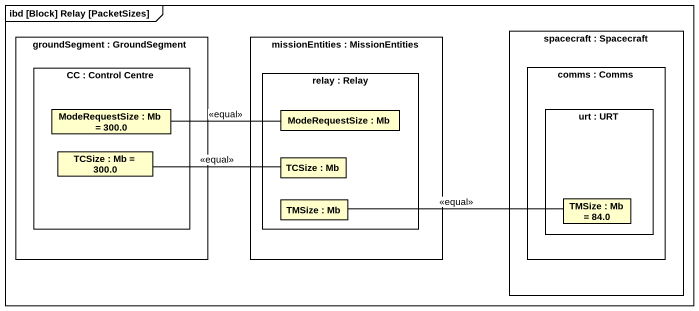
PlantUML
@startuml
mainframe ibd [Block] Relay [PacketSizes]
rectangle "groundSegment : GroundSegment" as groundSegment {
  rectangle "CC : Control Centre" as CC {
    rectangle "ModeRequestSize : Mb = 300.0" as ModeRequestSize
    rectangle "TCSize : Mb = 300.0" as TCSize
  }
}
rectangle "missionEntities : MissionEntities" as missionEntities {
  rectangle "relay : Relay" as relay {
    rectangle "ModeRequestSize : Mb" as ModeRequestSize_2
    rectangle "TCSize : Mb" as TCSize_2
    rectangle "TMSize : Mb" as TMSize
  }
}
rectangle "spacecraft : Spacecraft" as spacecraft {
  rectangle "comms : Comms" as comms {
    rectangle "urt : URT" as urt {
      rectangle "TMSize : Mb = 84.0" as TMSize_2
    }
  }
}
ModeRequestSize_2 -left- ModeRequestSize : <<equal>>
TCSize_2 -left- TCSize : <<equal>>
TMSize_2 -left- TMSize : <<equal>>
@enduml
